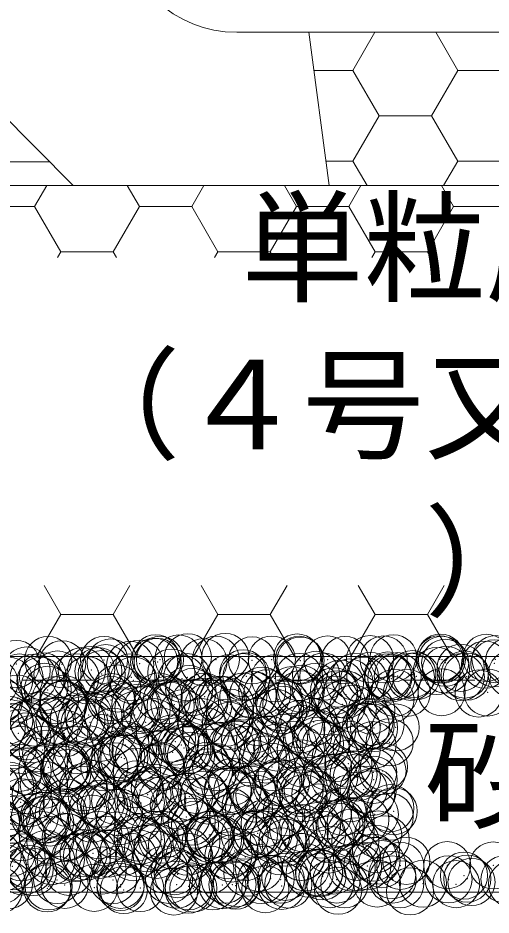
# Model space of a CAD drawing. Units: millimetres at full size; details may follow other scales. Extents: x 47228 to 87734, y -20408 to -2620.
# Drawn here: x 67690.3 to 67891, y -7576.3 to -7195.5 of the extents above; entities that cross this region are included whole.
import ezdxf
from ezdxf.enums import TextEntityAlignment as Align

# ---------------------------------------------------------------- set-up
doc = ezdxf.new("R2010")
doc.units = ezdxf.units.MM
doc.header["$LTSCALE"] = 40
doc.header["$PDMODE"] = 32
doc.header["$PDSIZE"] = 20
doc.linetypes.add('USER1', pattern=[1.35, 0.75, -0.6])
for name, color, linetype, lineweight in [('0_2', 7, 'Continuous', 5), ('本体', 2, 'Continuous', 13), ('ﾊｯﾁﾝｸﾞ', 7, 'Continuous', 5)]:
    doc.layers.add(name, color=color, linetype=linetype, lineweight=lineweight)
doc.styles.add('ＭＳ ゴシック', font='')
doc.styles.get('ＭＳ ゴシック').set_extended_font_data('MS Gothic')

msp = doc.modelspace()

# ---------------------------------------------------------------- linework, layer by layer
at = {"layer": '本体'}
for p, q in [((67783.09, -7201.62), (67994.31, -7201.62)), ((67813.7, -7201.62), (67822.37, -7266.62)), ((67713.7, -7266.62), (67672.68, -7225.6)), ((67713.7, -7266.62), (68063.7, -7266.62))]:
    msp.add_line(p, q, dxfattribs=at)
msp.add_arc((67783.09, -7151.62), 50, 183.6782, 270, dxfattribs=at)
at = {"layer": 'ﾊｯﾁﾝｸﾞ'}
for p, q in [((67832.44, -7217.78), (67841.77, -7201.62)), ((67876.89, -7217.78), (67867.56, -7201.62)), ((67815.86, -7217.78), (67832.44, -7217.78)), ((67843.56, -7237.03), (67832.44, -7217.78)), ((67865.78, -7237.03), (67876.89, -7217.78)), ((67876.89, -7217.78), (67899.12, -7217.78)), ((67832.44, -7256.28), (67843.56, -7237.03)), ((67843.56, -7237.03), (67865.78, -7237.03)), ((67876.89, -7256.28), (67865.78, -7237.03)), ((67820.99, -7256.28), (67832.44, -7256.28)), ((67838.42, -7266.62), (67832.44, -7256.28)), ((67870.92, -7266.62), (67876.89, -7256.28)), ((67876.89, -7256.28), (67899.12, -7256.28)), ((67697.35, -7275.52), (67702.49, -7266.62)), ((67741.8, -7275.52), (67736.66, -7266.62)), ((67764.02, -7275.52), (67769.16, -7266.62)), ((67808.47, -7275.52), (67803.33, -7266.62)), ((67830.7, -7275.52), (67835.84, -7266.62)), ((67875.15, -7275.52), (67870.01, -7266.62)), ((67675.12, -7275.52), (67697.35, -7275.52)), ((67708.46, -7294.77), (67697.35, -7275.52)), ((67730.69, -7294.77), (67741.8, -7275.52)), ((67741.8, -7275.52), (67764.02, -7275.52)), ((67775.14, -7294.77), (67764.02, -7275.52)), ((67797.36, -7294.77), (67808.47, -7275.52)), ((67808.48, -7275.52), (67830.7, -7275.52)), ((67841.81, -7294.77), (67830.7, -7275.52)), ((67864.04, -7294.77), (67875.15, -7275.52)), ((67875.15, -7275.52), (67897.38, -7275.52)), ((67707.06, -7297.2), (67708.46, -7294.77)), ((67708.46, -7294.77), (67730.69, -7294.77)), ((67732.09, -7297.2), (67730.69, -7294.77)), ((67773.74, -7297.2), (67775.14, -7294.77)), ((67775.14, -7294.77), (67797.36, -7294.77)), ((67798.76, -7297.2), (67797.36, -7294.77)), ((67840.41, -7297.2), (67841.81, -7294.77)), ((67841.81, -7294.77), (67864.04, -7294.77)), ((67865.44, -7297.2), (67864.04, -7294.77)), ((67708.46, -7448.75), (67701.36, -7436.45)), ((67730.69, -7448.75), (67737.79, -7436.45)), ((67775.14, -7448.75), (67768.04, -7436.45)), ((67797.36, -7448.75), (67804.46, -7436.45)), ((67841.81, -7448.75), (67834.71, -7436.45)), ((67864.04, -7448.75), (67871.14, -7436.45)), ((67698.14, -7466.62), (67708.46, -7448.75)), ((67708.46, -7448.75), (67730.69, -7448.75)), ((67741.01, -7466.62), (67730.69, -7448.75)), ((67764.82, -7466.62), (67775.14, -7448.75)), ((67775.14, -7448.75), (67797.36, -7448.75)), ((67807.68, -7466.62), (67797.36, -7448.75)), ((67831.49, -7466.62), (67841.81, -7448.75)), ((67841.81, -7448.75), (67864.04, -7448.75)), ((67874.36, -7466.62), (67864.04, -7448.75))]:
    msp.add_line(p, q, dxfattribs=at)
at = {"layer": 'ﾊｯﾁﾝｸﾞ', "linetype": 'USER1', "lineweight": 9}
msp.add_lwpolyline([(68073.7, -7256.62), (68316.2, -7256.62), (68316.2, -7476.62), (67461.2, -7476.62), (67461.2, -7256.62), (67703.7, -7256.62)], dxfattribs=at)
at = {"layer": 'ﾊｯﾁﾝｸﾞ', "lineweight": 20}
for points in [[(68306.2, -7466.62), (67471.2, -7466.62), (67471.2, -7266.62), (68306.2, -7266.62)], [(67471.2, -7466.62), (68306.2, -7466.62), (68306.2, -7566.62), (67471.2, -7566.62)]]:
    msp.add_lwpolyline(points, close=True, dxfattribs=at)
at = {"layer": 'ﾊｯﾁﾝｸﾞ'}
for p in [(67689.5, -7469.79), (67703.06, -7468.09), (67726.79, -7468.04), (67729.58, -7469.14), (67741.86, -7469.62), (67748.05, -7468.81), (67748.72, -7467.38), (67749.52, -7468.89), (67750.52, -7468), (67758.4, -7467.44), (67762.37, -7466.92), (67769.02, -7468.98), (67774.25, -7467.96), (67778.26, -7466.77), (67789.6, -7468.24), (67797.98, -7467.92), (67808.75, -7467.03), (67809.54, -7467.98), (67810.15, -7468.32), (67821.71, -7467.87), (67829.04, -7468.08), (67839.69, -7467.71), (67845.44, -7467.83), (67849.62, -7467.34), (67869.17, -7467.79), (67869.56, -7467.08), (67870.18, -7467.97), (67871.58, -7469.25), (67889.06, -7467.17), (67892.46, -7469.52), (67892.9, -7467.74), (67898.66, -7468.71), (67693.92, -7472.52), (67709, -7469.88), (67717.38, -7472.84), (67721.35, -7472.32), (67724.41, -7472.78), (67727.54, -7471.51), (67737.89, -7470.14), (67755.35, -7473.46), (67867.99, -7472.75), (67871.95, -7472.22), (67878.15, -7471.41), (67888.5, -7470.04), (67686.52, -7476.91), (67690.9, -7475.5), (67696.87, -7475.54), (67699.81, -7476.93), (67700.84, -7475.02), (67707.03, -7474.21), (67714.63, -7475.46), (67719.75, -7476.68), (67725.81, -7474.07), (67738.36, -7475.41), (67739.25, -7476.77), (67759.83, -7476.03), (67762.09, -7475.37), (67779.77, -7475.78), (67785.82, -7475.33), (67785.84, -7473.72), (67787.24, -7475.01), (67799.27, -7475.87), (67809.55, -7475.28), (67816.78, -7474.39), (67819.85, -7475.13), (67833.28, -7475.24), (67837.13, -7476.81), (67839.79, -7474.87), (67847.27, -7474.65), (67847.48, -7475.45), (67848.68, -7475.94), (67851.44, -7474.92), (67857.01, -7475.2), (67857.64, -7474.11), (67859.29, -7474.97), (67878.21, -7475.33), (67879.87, -7474.23), (67880.74, -7475.16), (67899.81, -7473.97), (67680.33, -7477.72), (67701.5, -7479.47), (67702.91, -7480.76), (67732.44, -7480.15), (67762.93, -7480.41), (67793.87, -7481.08), (67806.45, -7480.85), (67810.42, -7480.32), (67816.61, -7479.51), (67826.96, -7478.15), (67830.93, -7477.62), (67689.98, -7484.47), (67709.48, -7484.56), (67729.73, -7485.08), (67730.06, -7483.82), (67750, -7483.57), (67753.46, -7485.04), (67764.34, -7481.69), (67769.5, -7483.66), (67775.59, -7484.91), (67777.19, -7484.99), (67785.94, -7483.55), (67789.91, -7483.02), (67790.08, -7482.92), (67796.1, -7482.21), (67800.92, -7484.95), (67810.02, -7482.67), (67824.37, -7481.34), (67824.65, -7484.91), (67825.77, -7482.63), (67829.52, -7482.76), (67848.38, -7484.86), (67850.1, -7482.02), (67855.31, -7482.02), (67870.04, -7481.76), (67885.8, -7482.28), (67889.54, -7481.86), (67682.27, -7485.16), (67685.49, -7487.21), (67706, -7485.12), (67709.22, -7487.17), (67709.54, -7486.83), (67732.94, -7487.13), (67740.03, -7487.1), (67741.43, -7488.38), (67748.89, -7488.43), (67755.08, -7487.61), (67756.67, -7487.08), (67765.43, -7486.25), (67769.4, -7485.72), (67770.97, -7487.77), (67780.4, -7487.04), (67801.46, -7488.03), (67804.13, -7487), (67827.86, -7486.95), (67832.4, -7488.7), (67700.29, -7491.62), (67720.23, -7491.36), (67724.41, -7491.65), (67728.37, -7491.13), (67734.57, -7490.31), (67739.73, -7491.45), (67744.92, -7488.95), (67760.31, -7490.71), (67780.25, -7490.46), (67799.75, -7490.55), (67802.86, -7489.32), (67820.33, -7489.81), (67840.27, -7489.56), (67686.63, -7493.52), (67693.55, -7495.71), (67697.05, -7494.58), (67703.9, -7494.35), (67707.86, -7493.83), (67714.06, -7493.01), (67717.12, -7493.78), (67718.52, -7495.07), (67720.78, -7494.54), (67744.51, -7494.5), (67748.06, -7494.46), (67768.24, -7494.45), (67778.55, -7494.72), (67779.96, -7496.01), (67791.97, -7494.41), (67809.49, -7495.39), (67815.7, -7494.37), (67837.96, -7496.43), (67839.43, -7494.32), (67839.98, -7495.65), (67844.15, -7495.61), (67683.38, -7497.05), (67687.35, -7496.53), (67690.46, -7499.15), (67709.96, -7499.25), (67730.54, -7498.51), (67750.48, -7498.25), (67769.98, -7498.34), (67790.56, -7497.6), (67810.5, -7497.35), (67813.48, -7499.65), (67817.44, -7499.13), (67823.64, -7498.31), (67830, -7497.44), (67833.99, -7496.95), (67841.39, -7496.94), (67850.58, -7496.7), (67694.21, -7500.47), (67695.62, -7501.76), (67725.15, -7501.14), (67755.65, -7501.41), (67757.05, -7502.69), (67759.62, -7504.12), (67782.62, -7503.71), (67783.35, -7504.07), (67786.59, -7502.08), (67792.97, -7502.35), (67796.93, -7501.83), (67803.13, -7501.01), (67807.07, -7504.03), (67817.08, -7502.34), (67818.48, -7503.63), (67830.8, -7503.99), (67848.02, -7503.02), (67688.43, -7504.25), (67691.64, -7506.29), (67700.77, -7506.3), (67702.25, -7507.83), (67712.16, -7504.2), (67715.37, -7506.25), (67720.71, -7506.04), (67735.89, -7504.16), (67739.1, -7506.21), (67740.21, -7506.14), (67751.94, -7507.75), (67755.91, -7507.23), (67760.79, -7505.4), (67762.11, -7506.41), (67762.83, -7506.16), (67772.46, -7505.05), (67776.42, -7504.53), (67780.73, -7505.14), (67786.56, -7506.12), (67800.23, -7505.23), (67810.29, -7506.08), (67820.81, -7504.49), (67834.02, -7506.03), (67840.75, -7504.24), (67731.43, -7510.45), (67732.74, -7508.09), (67734.14, -7509.38), (67735.4, -7509.93), (67741.59, -7509.11), (67763.68, -7508.77), (67794.17, -7509.03), (67795.57, -7510.32), (67825.11, -7509.7), (67690.94, -7513.84), (67694.38, -7515.33), (67700.57, -7514.52), (67703.21, -7513.66), (67709.83, -7514.78), (67710.44, -7513.93), (67710.92, -7513.15), (67714.89, -7512.63), (67721.08, -7511.81), (67726.94, -7513.62), (67731.02, -7513.19), (67740.77, -7515.46), (67750.67, -7513.58), (67750.96, -7512.93), (67770.46, -7513.03), (67774.4, -7513.53), (67791.04, -7512.29), (67798.13, -7513.49), (67810.98, -7512.03), (67821.86, -7513.45), (67830.48, -7512.12), (67844.98, -7515.23), (67845.59, -7513.4), (67690.41, -7515.85), (67711.24, -7516.07), (67771.26, -7515.72), (67772.67, -7517), (67802.2, -7516.39), (67820.5, -7518.45), (67821.29, -7519.18), (67824.47, -7517.93), (67830.67, -7517.12), (67832.69, -7516.65), (67834.1, -7517.94), (67841.02, -7515.75), (67841.23, -7518.92), (67680.67, -7521.72), (67686.93, -7521.47), (67688.33, -7522.76), (67701.25, -7520.98), (67717.87, -7522.14), (67721.19, -7520.73), (67740.69, -7520.82), (67748.36, -7522.41), (67761.27, -7520.08), (67779.3, -7523.08), (67781.21, -7519.82), (67789.5, -7523.15), (67789.64, -7522.52), (67799.99, -7521.16), (67800.71, -7519.92), (67803.96, -7520.63), (67810.15, -7519.82), (67813.23, -7523.11), (67836.96, -7523.07), (67694.58, -7523.33), (67697.79, -7525.37), (67718.31, -7523.28), (67721.52, -7525.33), (67742.04, -7523.24), (67745.25, -7525.29), (67749.76, -7523.69), (67758.97, -7526.56), (67762.94, -7526.03), (67765.77, -7523.2), (67768.98, -7525.24), (67769.13, -7525.22), (67779.48, -7523.86), (67783.45, -7523.33), (67791.52, -7526.97), (67792.71, -7525.2), (67809.79, -7523.34), (67811.19, -7524.63), (67811.46, -7526.71), (67816.44, -7525.16), (67830.96, -7526.81), (67840.17, -7525.12), (67840.73, -7524.02), (67691.42, -7528.52), (67694.96, -7528.83), (67710.92, -7528.61), (67725.45, -7529.09), (67726.85, -7530.38), (67728.11, -7530.62), (67731.5, -7527.87), (67738.46, -7529.26), (67742.42, -7528.73), (67748.62, -7527.92), (67751.44, -7527.62), (67756.39, -7529.77), (67770.94, -7527.71), (67786.88, -7530.03), (67817.82, -7530.7), (67685.63, -7532.79), (67701.4, -7534.14), (67707.6, -7533.32), (67709.36, -7532.74), (67717.95, -7531.96), (67721.91, -7531.43), (67733.09, -7532.7), (67756.82, -7532.66), (67780.55, -7532.61), (67781.69, -7534.51), (67788.29, -7531.32), (67804.28, -7532.57), (67821.77, -7533.86), (67828.01, -7532.53), (67841.71, -7533.6), (67848.04, -7534.56), (67848.31, -7530.97), (67849.72, -7532.25), (67680.89, -7536.84), (67681.15, -7536.4), (67687.09, -7536.02), (67697.44, -7534.66), (67701.73, -7535.66), (67702.54, -7535.78), (67703.95, -7537.07), (67721.67, -7535.41), (67733.48, -7536.46), (67741.17, -7535.5), (67761.75, -7534.76), (67763.97, -7536.72), (67765.38, -7538), (67794.92, -7537.39), (67801.19, -7534.6), (67825.41, -7537.65), (67827.53, -7537.26), (67831.5, -7536.74), (67837.69, -7535.92), (67790.47, -7542.14), (67792, -7541.65), (67796.67, -7541.32), (67807.02, -7539.96), (67810.98, -7539.44), (67811.94, -7541.4), (67817.18, -7538.62), (67819.38, -7542.19), (67826.81, -7538.94), (67831.44, -7541.49), (67843.11, -7542.15), (67681.04, -7543.76), (67691.9, -7543.2), (67700.73, -7542.41), (67703.95, -7544.46), (67710.58, -7543.14), (67711.4, -7543.29), (67724.46, -7542.37), (67727.68, -7544.41), (67731.98, -7542.55), (67741.07, -7543.41), (67742.47, -7544.69), (67748.19, -7542.32), (67751.41, -7544.37), (67751.92, -7542.3), (67766, -7545.36), (67769.96, -7544.84), (67771.42, -7542.39), (67771.92, -7542.28), (67772.01, -7544.08), (67775.14, -7544.33), (67776.16, -7544.02), (67786.51, -7542.66), (67795.65, -7542.24), (67798.87, -7544.28), (67802.5, -7544.34), (67803.9, -7545.63), (67822.6, -7544.24), (67833.44, -7545.01), (67846.33, -7544.2), (67735.13, -7549.42), (67745.48, -7548.06), (67749.45, -7547.54), (67755.65, -7546.72), (67762.23, -7549.44), (67782.17, -7549.19), (67801.67, -7549.28), (67822.25, -7548.54), (67842.19, -7548.29), (67681.63, -7551.09), (67687.67, -7549.83), (67691.79, -7551.87), (67702.21, -7550.34), (67704.46, -7553.46), (67708.43, -7552.94), (67714.62, -7552.12), (67715.52, -7551.83), (67718.16, -7550.09), (67719.57, -7551.38), (67722.15, -7550.09), (67724.97, -7550.76), (67728.94, -7550.24), (67739.25, -7551.78), (67741.65, -7550.18), (67749.1, -7550.77), (67762.98, -7551.74), (67779.59, -7551.03), (67781, -7552.32), (67786.7, -7551.7), (67810.43, -7551.65), (67810.53, -7551.7), (67834.16, -7551.61), (67841.02, -7551.96), (67842.43, -7553.25), (67855.07, -7553.36), (67683.95, -7556.16), (67687.92, -7555.64), (67694.11, -7554.82), (67695.25, -7556.78), (67732.46, -7557.23), (67752.4, -7556.98), (67771.9, -7557.07), (67792.48, -7556.33), (67812.42, -7556.08), (67824.21, -7557.43), (67831.92, -7556.17), (67834.56, -7556.06), (67838.52, -7555.54), (67844.72, -7554.73), (67852.5, -7555.43), (67872.44, -7555.18), (67891.94, -7555.27), (67692.38, -7557.88), (67696.66, -7558.07), (67711.88, -7557.98), (67726.2, -7557.45), (67756.69, -7557.72), (67758.09, -7559), (67787.63, -7558.39), (67797.5, -7560.94), (67803.69, -7560.13), (67814.04, -7558.76), (67818.01, -7558.24), (67818.12, -7558.65), (67819.52, -7559.94), (67849.06, -7559.33), (67849.27, -7561.23), (67873, -7561.19), (67879.55, -7559.59), (67880.95, -7560.87), (67896.73, -7561.14), (67683.16, -7561.53), (67686.37, -7563.58), (67702.69, -7565.03), (67703.29, -7564.14), (67706.89, -7561.49), (67710.1, -7563.54), (67722.63, -7564.77), (67730.62, -7561.45), (67733.78, -7564.4), (67733.83, -7563.49), (67742.13, -7564.87), (67754.35, -7561.4), (67757.56, -7563.45), (67762.71, -7564.12), (67773.02, -7564.16), (67776.99, -7563.64), (67778.08, -7561.36), (67781.29, -7563.41), (67782.65, -7563.87), (67783.18, -7562.83), (67793.53, -7561.46), (67801.81, -7561.32), (67802.15, -7563.96), (67805.02, -7563.36), (67822.73, -7563.22), (67825.54, -7561.27), (67828.75, -7563.32), (67842.67, -7562.97), (67852.48, -7563.28), (67862.17, -7563.06), (67876.21, -7563.24), (67882.75, -7562.32), (67899.94, -7563.19), (67682.11, -7565.77), (67735.18, -7565.69), (67756.48, -7566.34), (67762.67, -7565.53), (67764.72, -7565.08), (67795.21, -7565.34), (67826.15, -7566.01), (67856.64, -7566.28)]:
    msp.add_point(p, dxfattribs=at)

# ---------------------------------------------------------------- texts
at = {"layer": '0_2', "style": 'ＭＳ ゴシック'}
msp.add_text('砂', height=37.98, dxfattribs=at).set_placement((67888.7, -7516.62), align=Align.MIDDLE_CENTER)
at = {"layer": 'ﾊｯﾁﾝｸﾞ', "style": 'ＭＳ ゴシック'}
for s, p in [('\u3000単粒度砕石', (67733.3, -7274.05)), ('（４号又は５号', (67707.4, -7340.72)), ('）', (67862.8, -7407.39))]:
    msp.add_text(s, height=37.98, dxfattribs=at).set_placement(p, align=Align.TOP_LEFT)

doc.saveas('drawing.dxf')
